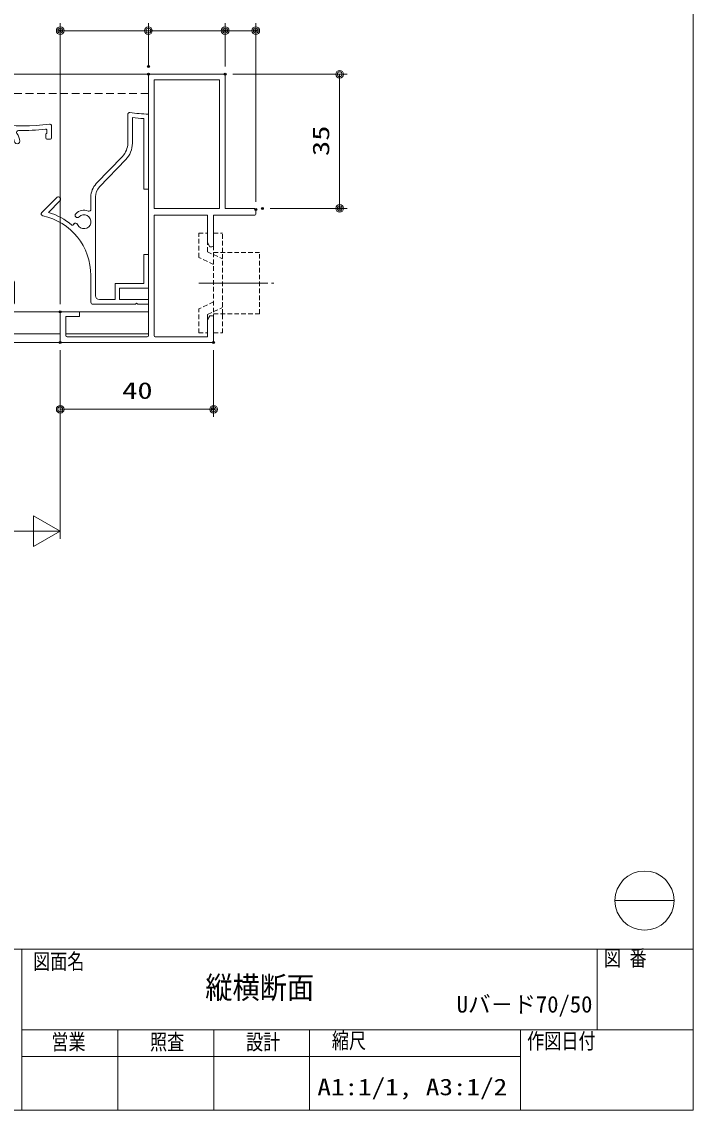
# Model space of a CAD drawing. Units: millimetres on the paper. Extents: x -395 to 395, y -281 to 281.
# Drawn here: x 220.2 to 395.3, y -281 to 2.9 of the extents above; entities that cross this region are included whole.
import ezdxf
from ezdxf.enums import TextEntityAlignment as Align

# ---------------------------------------------------------------- set-up
doc = ezdxf.new("R2010")
doc.units = ezdxf.units.MM
doc.header["$PDMODE"] = 32
doc.header["$PDSIZE"] = 0.5
for name, pattern in [('DASHED1', [1.8, 1.2, -0.6]), ('DASHED2', [3, 2, -1]), ('LONG_DOUBLE_CHAIN', [21.8, 18, -1, 0.6, -0.6, 0.6, -1])]:
    doc.linetypes.add(name, pattern=pattern)
for name, color, linetype, lineweight in [('0-0__0-6_TITLE_WAKU', 7, 'Continuous', 9), ('0-2_USERZ', 3, 'Continuous', 9), ('0-3_F-1', 7, 'Continuous', 9), ('0-4__0-0_', 2, 'Continuous', 9), ('0-7_YSS_ZEN', 6, 'Continuous', 9), ('0-8_0', 7, 'Continuous', 9), ('0-A_SHAPE', 7, 'Continuous', 9), ('0-B_SUNPOU', 3, 'Continuous', 9), ('0-E_KATAZAI', 7, 'Continuous', 9)]:
    doc.layers.add(name, color=color, linetype=linetype, lineweight=lineweight)
for name, color, linetype in [('0-1__0-3_TITLE', 7, 'Continuous'), ('0-9_DEFPOINTS', 1, 'Continuous'), ('0-C_YKK_H1901', 7, 'Continuous'), ('0-F_PROCESSING', 7, 'Continuous')]:
    doc.layers.add(name, color=color, linetype=linetype)
doc.styles.add('ＭＳ ゴシック', font='')
doc.styles.get('ＭＳ ゴシック').set_extended_font_data('MS Gothic')

# ---------------------------------------------------------------- blocks, each defined once
blk = doc.blocks.new('図枠')
at = {"layer": '0-0__0-6_TITLE_WAKU'}
for p, q in [((790.6, 42), (549.892, 42)), ((615.589, 42), (615.589, 0)), ((765.596, 42), (765.596, 21)), ((790.6, 21), (615.589, 21)), ((640.589, 21), (640.589, 0)), ((665.589, 21), (665.589, 0)), ((690.589, 21), (690.589, 0)), ((745.593, 21), (745.593, 0)), ((615.589, 14), (745.593, 14))]:
    blk.add_line(p, q, dxfattribs=at)
at = {"layer": '0-3_F-1'}
for p, q in [((770.2, 54.7), (785.6, 54.7)), ((549.892, 42), (615.589, 42)), ((615.589, 42), (615.589, 0)), ((615.589, 0), (530.586, 0))]:
    blk.add_line(p, q, dxfattribs=at)
blk.add_lwpolyline([(790.6, 0), (0, 0), (0, 562), (790.6, 562)], close=True, dxfattribs=at)
blk.add_circle((777.9, 54.7), 7.7, dxfattribs=at)
at = {"layer": '0-0__0-6_TITLE_WAKU', "style": 'ＭＳ ゴシック', "width": 0.8}
for s, p in [('図面名', (618.485, 35.549)), ('図 番', (767.3, 36.428)), ('営業', (623.25, 14.539)), ('照査', (648.974, 14.539)), ('設計 ', (674.02, 14.539)), ('縮尺', (696.386, 14.875)), ('作図日付', (747.291, 14.786))]:
    blk.add_text(s, height=4.091, dxfattribs=at).set_placement(p, align=Align.BOTTOM_LEFT)
blk = doc.blocks.new('HANE-R')
at = {"layer": '0-E_KATAZAI'}
for p, q in [((-5.38, 42.016), (-5.38, 49.502)), ((-4.18, 48.704), (-4.18, 42.016)), ((-1.2, 48.422), (-1.2, 30.002)), ((0, 49.559), (0, 30.002)), ((-6.776, 38.55), (-13.6, 31.454)), ((-5.911, 37.719), (-12.735, 30.622)), ((0, 30.002), (-1.2, 30.002)), ((-27.794, 23.933), (-23.902, 27.825)), ((-26.08, 23.949), (-23.078, 26.952)), ((-14.996, 27.988), (-14.996, 24.763)), ((-13.796, 2.2), (-13.796, 27.988)), ((-1.2, 13), (0, 13)), ((-1.2, 5.4), (-1.2, 13)), ((-14.996, 0.5), (-14.996, 7.467)), ((-8.7, 5.4), (-1.2, 5.4)), ((-8.7, 1.2), (-8.7, 5.4)), ((-7.5, 4.2), (0, 4.2)), ((-7.5, 1.2), (-7.5, 4.2)), ((-14.496, 0), (-3.4, 0)), ((-12.796, 1.2), (-8.7, 1.2)), ((-7.5, 1.2), (0, 1.2)), ((-3.1, 0.3), (-3.4, 0))]:
    blk.add_line(p, q, dxfattribs=at)
blk.add_lwpolyline([(-3.1, 0.3), (-2.8, 0), (0, 0)], dxfattribs=at)
for centre, radius, start, end in [((-4.88, 49.502), 0.5, 82.03235, 180), ((2.12, 99.515), 50, 262.03235, 267.56993), ((2.12, 99.515), 51.2, 262.93202, 266.28211), ((-10.38, 42.016), 5, 316.12144, 0), ((-10.38, 42.016), 6.2, 316.12144, 0), ((-9.996, 27.988), 5, 136.12144, 180), ((-9.996, 27.988), 3.8, 136.12144, 180), ((-23.478, 27.4), 0.6, 101.91022, 134.99992), ((-23.478, 27.4), 0.6, 311.6951, 101.91022), ((-27.44, 23.579), 0.5, 134.99992, 257.55528), ((-30.996, 7.467), 16, 0, 77.55528), ((-30.996, 7.467), 17.2, 50.05858, 73.3929), ((-18.508, 23.195), 0.6, 135.52248, 315.52248), ((-16.796, 21.513), 3, 68.19625, 135.52248), ((-16.796, 21.513), 1.8, 203.59929, 135.52248), ((-15.496, 24.763), 0.5, 248.19625, 0), ((-15.496, 24.763), 0.5, 248.19625, 0), ((-19.793, 20.846), 0.25, 230.05858, 339.80539), ((-18.995, 20.552), 0.6, 23.59929, 159.80539), ((-18.995, 20.552), 0.6, 23.59929, 142.12766), ((-14.496, 0.5), 0.5, 180, 270), ((-12.796, 2.2), 1, 180, 270)]:
    blk.add_arc(centre, radius, start, end, dxfattribs=at)
blk = doc.blocks.new('3K-57471')
at = {"layer": '0-A_SHAPE'}
for p, q in [((9.62, 39.338), (9.62, 46.5)), ((24.62, 46.5), (24.62, 43.38)), ((23.12, 43.38), (23.12, 44.28)), ((23.42, 44.8), (23.42, 45.363)), ((24.32, 43.08), (23.42, 43.08)), ((1.464, 29.112), (8.156, 35.803)), ((9.004, 34.954), (2.313, 28.263)), ((-12.794, 21.894), (-8.893, 25.794)), ((0, 15.736), (0, 25.576)), ((1.2, 25.576), (1.2, 3)), ((-8.044, 24.946), (-10.73, 22.26)), ((9.5, 4.486), (9.5, 5.8)), ((9.8, 6.1), (14.5, 6.1)), ((0, 0.5), (0, 5.429)), ((15, 5.6), (15, 0.5)), ((14.5, 0), (0.5, 0)), ((2.2, 2), (9.975, 2))]:
    blk.add_line(p, q, dxfattribs=at)
for centre, radius, start, end in [((10.12, 46.5), 0.5, 82.03236, 180), ((17.12, 96.512), 50, 262.03236, 277.96764), ((17.12, 96.512), 51.2, 268.75705, 276.69043), ((23.12, 45.363), 0.3, 0, 96.69043), ((24.12, 46.5), 0.5, 0, 97.96764), ((11.643, 42.76), 0.75, 99.61598, 240.38402), ((11.467, 43.796), 0.3, 279.61598, 321.90195), ((13.12, 42.5), 1.8, 128.09805, 141.90195), ((11.824, 44.153), 0.3, 308.09805, 350.38402), ((12.86, 43.977), 0.75, 29.61598, 170.38402), ((13.772, 44.496), 0.3, 209.61598, 251.90195), ((13.12, 42.5), 1.8, 1.2602, 71.90195), ((15.999, 44.825), 0.5, 88.75705, 218.92388), ((13.12, 42.5), 3.2, 1.2602, 38.92388), ((23.42, 44.28), 0.3, 120, 180), ((23.42, 43.38), 0.3, 180, 270), ((23.12, 44.8), 0.3, 300, 0), ((24.32, 43.38), 0.3, 270, 0), ((11.32, 39.268), 0.5, 60.8835, 179.39656), ((11.124, 41.848), 0.3, 18.09805, 60.38402), ((13.12, 42.5), 1.8, 198.09805, 268.7398), ((13.065, 40.001), 0.7, 268.7398, 88.7398), ((15.619, 42.555), 0.7, 181.2602, 1.2602), ((4.62, 39.338), 5, 315, 0), ((4.62, 39.338), 6.2, 315, 359.39656), ((13.12, 42.5), 3.2, 240.8835, 268.7398), ((5, 25.576), 5, 135, 180), ((-8.469, 25.37), 0.6, 315, 135), ((5, 25.576), 3.8, 135, 180), ((-12.44, 21.54), 0.5, 135, 257.54002), ((-16, 5.429), 16, 0, 77.54002), ((-10.518, 22.048), 0.3, 135, 251.74428), ((-16, 5.429), 17.2, 34.49498, 71.74428), ((-1, 15.736), 1, 214.49498, 0), ((9.8, 5.8), 0.3, 90, 180), ((14.5, 5.6), 0.5, 0, 90), ((2.2, 3), 1, 180, 270), ((9.922, 4.486), 0.422, 180, 319.05695), ((11.6, 3.03), 1.8, 63.09805, 139.05695), ((12.55, 4.903), 0.3, 243.09805, 285.38402), ((12.829, 3.89), 0.75, 324.61598, 105.38402), ((13.685, 3.282), 0.3, 144.61598, 186.90195), ((11.6, 3.03), 1.8, 353.09805, 6.90195), ((0.5, 0.5), 0.5, 180, 270), ((9.975, 1.7), 0.3, 39.29648, 90), ((11.6, 3.03), 1.8, 219.29648, 296.90195), ((12.55, 1.157), 0.3, 74.61598, 116.90195), ((12.829, 2.17), 0.75, 254.61598, 35.38402), ((13.685, 2.778), 0.3, 173.09805, 215.38402), ((14.5, 0.5), 0.5, 270, 0)]:
    blk.add_arc(centre, radius, start, end, dxfattribs=at)
blk = doc.blocks.new('K-12688')
at = {"layer": '0-8_0', "color": 4, "linetype": 'DASHED1'}
for p, q in [((-6.721, 3.9), (-13, 3.9)), ((-13, 3.9), (-13, 1.6)), ((-4.903, 0), (-6.721, 3.9)), ((4.903, 0), (6.721, 3.9)), ((13.003, 3.9), (6.721, 3.9)), ((13.003, 3.9), (13.003, 1.6)), ((-8.187, 1.6), (-13, 1.6)), ((13, 0), (-13, 0)), ((-13, 0), (-13, -2.3)), ((-8.187, 1.6), (-7.44, 0)), ((-8, 0), (-8, -12)), ((-7.44, 0), (-6.368, -2.3)), ((7.44, 0), (6.368, -2.3)), ((8.186, 1.6), (7.44, 0)), ((8, 0), (8, -12)), ((13.003, 1.6), (8.186, 1.6)), ((13, 0), (13, -2.3)), ((-8, -2.3), (-13, -2.3)), ((8, -2.3), (-8, -2.3)), ((13, -2.3), (8, -2.3)), ((8, -12), (-8, -12))]:
    blk.add_line(p, q, dxfattribs=at)
at = {"layer": '0-8_0', "color": 4, "linetype": 'LONG_DOUBLE_CHAIN'}
blk.add_line((0, 3.9), (0, -15.96), dxfattribs=at)
blk = doc.blocks.new('TWAKU_W')
at = {"layer": '0-2_USERZ', "color": 7}
blk.add_line((42.004, 33.2), (42.004, 26.2), dxfattribs=at)
at = {"layer": '0-8_0'}
for p, q in [((25, 1.8), (25, 70)), ((25, 70), (45.004, 70)), ((26.5, 35), (26.5, 68.5)), ((26.5, 68.5), (43.504, 68.5)), ((43.504, 68.5), (43.504, 35)), ((45.004, 70), (45.004, 35)), ((43.504, 35), (26.5, 35)), ((45.004, 35), (52.704, 35)), ((53.004, 34.7), (53.004, 33.5)), ((40.404, 33.2), (26.5, 33.2)), ((26.5, 33.2), (26.5, 1.8)), ((52.704, 33.2), (42.004, 33.2)), ((42.004, 33.2), (42.004, 25.5)), ((7, 8), (2, 8)), ((3.5, 6.8), (3.5, 1.8)), ((7, 6.8), (3.5, 6.8)), ((7, 6.8), (7, 8)), ((42.004, 6.5), (42.004, 0)), ((3.8, 1.5), (24.7, 1.5)), ((26.8, 1.5), (40.404, 1.5))]:
    blk.add_line(p, q, dxfattribs=at)
for points in [[(41.504, 25), (41.034, 25), (40.404, 26.091), (40.404, 33.2)], [(42.004, 0), (2, 0), (2, 8)], [(40.404, 1.5), (40.404, 5.909), (41.034, 7), (41.504, 7)]]:
    blk.add_lwpolyline(points, dxfattribs=at)
for centre, radius, start, end in [((52.704, 34.7), 0.3, 360, 90), ((52.704, 33.5), 0.3, 270, 0), ((41.504, 25.5), 0.5, 270, 0), ((41.504, 6.5), 0.5, 0, 90), ((3.8, 1.8), 0.3, 180, 270), ((24.7, 1.8), 0.3, 270, 0), ((26.8, 1.8), 0.3, 180, 270)]:
    blk.add_arc(centre, radius, start, end, dxfattribs=at)
blk = doc.blocks.new('DOT1')
at = {"layer": '0-8_0'}
blk.add_line((0, 0), (-1, 0), dxfattribs=at)
for radius in [0.5, 0.325]:
    blk.add_circle((0, 0), radius, dxfattribs=at)
blk = doc.blocks.new('ALW1')
at = {"layer": '0-8_0'}
blk.add_line((0, 0), (-1, 0), dxfattribs=at)
blk.add_lwpolyline([(-0.34641, -0.2), (0, 0), (-0.34641, 0.2)], close=True, dxfattribs=at)

msp = doc.modelspace()

# ---------------------------------------------------------------- linework, layer by layer
at = {"layer": '0-2_USERZ'}
for p, q in [((230.26, -70.76), (230.26, 2.594)), ((251.263, 0.594), (232.26, 0.594)), ((253.263, -8.76), (253.263, 2.594)), ((253.263, -6.76), (253.263, 2.594)), ((255.263, 0.594), (271.267, 0.594)), ((273.267, -8.76), (273.267, 2.594)), ((273.267, -8.76), (273.267, 2.594)), ((275.267, 0.594), (279.267, 0.594)), ((281.267, -44.06), (281.267, 2.594)), ((275.267, -10.76), (305.122, -10.76)), ((303.122, -12.76), (303.122, -43.76)), ((284.967, -45.76), (305.122, -45.76))]:
    msp.add_line(p, q, dxfattribs=at)
at = {"layer": '0-4__0-0_'}
for p, q in [((-3.739, -10.76), (253.716, -10.76)), ((-3.739, -72.76), (253.263, -72.76)), ((19.261, -78.46), (230.263, -78.46)), ((231.763, -78.46), (253.263, -78.46)), ((19.261, -80.76), (230.263, -80.76))]:
    msp.add_line(p, q, dxfattribs=at)
at = {"layer": '0-4__0-0_', "linetype": 'DASHED2'}
msp.add_line((-3.739, -15.76), (253.716, -15.76), dxfattribs=at)
at = {"layer": '0-7_YSS_ZEN'}
msp.add_line((230.263, -82.76), (230.263, -131.916), dxfattribs=at)
at = {"layer": '0-9_DEFPOINTS'}
for p in [(230.26, 0.594), (273.267, 0.594), (281.267, 0.594), (253.263, -8.76), (253.263, -10.76), (273.267, -10.76), (281.267, -46.06), (282.967, -45.76), (303.122, -45.76), (230.26, -72.76), (230.263, -80.76), (230.263, -80.76), (270.267, -80.76), (270.267, -98.158)]:
    msp.add_point(p, dxfattribs=at)
at = {"layer": '0-B_SUNPOU'}
for p, q in [((230.263, -82.76), (230.263, -100.158)), ((270.267, -82.76), (270.267, -100.158)), ((232.263, -98.158), (268.267, -98.158))]:
    msp.add_line(p, q, dxfattribs=at)

# ---------------------------------------------------------------- block references
at = {"layer": '0-2_USERZ'}
for name, p in [('図枠', (-395.3, -281)), ('TWAKU_W', (228.263, -80.76)), ('3K-57471', (203.384, -70.761))]:
    msp.add_blockref(name, p, dxfattribs=at)
at = {"layer": '0-2_USERZ', "xscale": 2, "yscale": 2}
for p, rotation in [((230.26, 0.594), 180), ((253.263, 0.594), 180), ((273.267, 0.594), 180), ((303.122, -10.76), 90), ((303.122, -45.76), 270)]:
    msp.add_blockref('DOT1', p, dxfattribs=dict(at, rotation=rotation))
for p in [(253.263, 0.594), (273.267, 0.594), (281.267, 0.594)]:
    msp.add_blockref('DOT1', p, dxfattribs=at)
at = {"layer": '0-7_YSS_ZEN', "xscale": 20, "yscale": 20}
msp.add_blockref('ALW1', (230.263, -129.916), dxfattribs=at)
at = {"layer": '0-B_SUNPOU', "xscale": 2, "yscale": 2, "rotation": 180}
msp.add_blockref('DOT1', (230.263, -98.158), dxfattribs=at)
at = {"layer": '0-B_SUNPOU', "xscale": 2, "yscale": 2}
msp.add_blockref('DOT1', (270.267, -98.158), dxfattribs=at)
at = {"layer": '0-C_YKK_H1901', "xscale": -1, "rotation": 90}
msp.add_blockref('K-12688', (270.266, -65.26), dxfattribs=at)
at = {"layer": '0-F_PROCESSING'}
msp.add_blockref('HANE-R', (253.263, -70.761), dxfattribs=at)

# ---------------------------------------------------------------- texts
at = {"layer": '0-1__0-3_TITLE', "style": 'ＭＳ ゴシック'}
for s, height, width, p in [('縦横断面', 5.773, 0.9, (268.09, -253.63)), ('A1:1/1, A3:1/2', 4.33, 1.2, (297.312, -278.396))]:
    msp.add_text(s, height=height, dxfattribs=dict(at, width=width)).set_placement(p, align=Align.BOTTOM_LEFT)
msp.add_text('Uバ－ド70/50', height=4.33, dxfattribs=at).set_placement((333.624, -256.826), align=Align.BOTTOM_LEFT)
at = {"layer": '0-2_USERZ', "style": 'ＭＳ ゴシック', "width": 1.35}
msp.add_text('35', height=4.333, rotation=90, dxfattribs=at).set_placement((301.704, -32.118), align=Align.BOTTOM_LEFT)
at = {"layer": '0-B_SUNPOU', "style": 'ＭＳ ゴシック', "width": 1.35}
msp.add_text('40', height=4.333, dxfattribs=at).set_placement((246.407, -96.741), align=Align.BOTTOM_LEFT)

doc.saveas('drawing.dxf')
